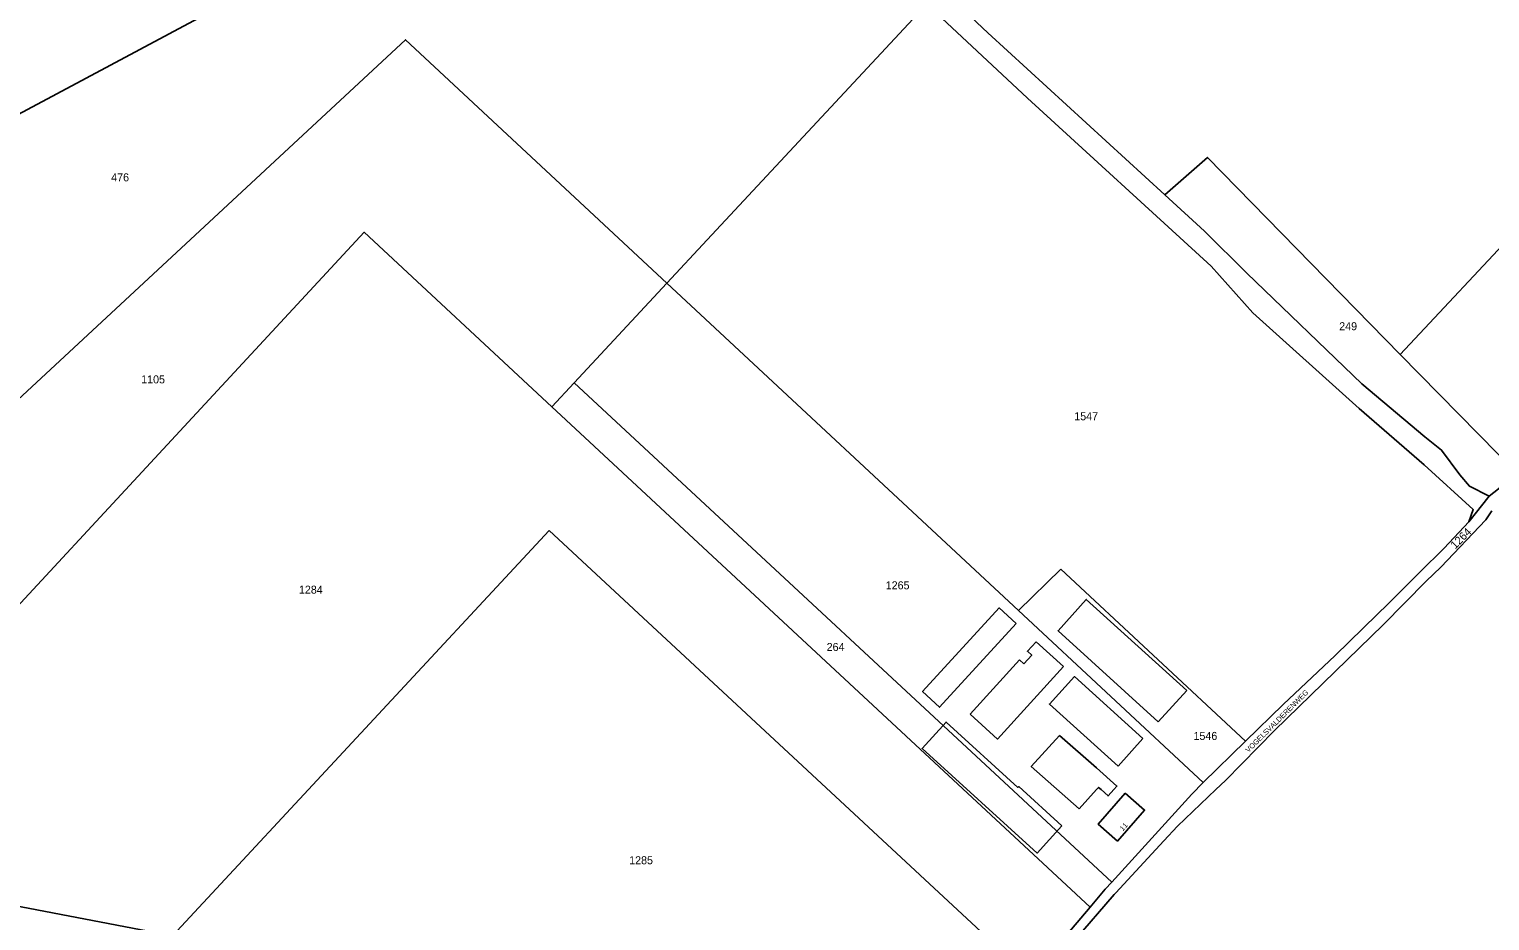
# Model space of a CAD drawing. Extents: x 191922 to 199923, y 328959 to 333350.
# Drawn here: x 194421.9 to 194914.7, y 329455.8 to 329756.5 of the extents above; entities that cross this region are included whole.
import ezdxf

# ---------------------------------------------------------------- set-up
doc = ezdxf.new("R2010")
doc.units = 0
for name, color, linetype in [('enkelbestemming', 7, 'Continuous'), ('Kader', 7, 'Continuous'), ('Level 14', 7, 'Continuous'), ('Level 6', 7, 'Continuous'), ('maatvoering - maximum aantal wooneenheden', 7, 'Continuous'), ('Maatvoering_symbolen', 7, 'Continuous'), ('recreatiewoning', 7, 'Continuous')]:
    doc.layers.add(name, color=color, linetype=linetype)

msp = doc.modelspace()

# ---------------------------------------------------------------- linework, layer by layer
at = {"layer": 'Kader'}
for p, q in [((194913.34, 329590.96), (194915.3, 329593.98)), ((194898.19, 329574.98), (194913.34, 329590.96)), ((194862.45, 329539.82), (194878.66, 329555.62)), ((194842.07, 329519.95), (194862.45, 329539.82)), ((194825.44, 329503.03), (194842.07, 329519.95)), ((194804.73, 329482.71), (194809.3, 329487.62)), ((194774.58, 329449.12), (194787.91, 329464.57))]:
    msp.add_line(p, q, dxfattribs=at)
for points in [[(194878.66, 329555.62), (194893.15, 329570.32), (194898.19, 329574.98)], [(194809.3, 329487.62), (194822.27, 329500), (194825.44, 329503.03)], [(194787.91, 329464.57), (194788.45, 329465.2), (194804.73, 329482.71)]]:
    msp.add_lwpolyline(points, dxfattribs=at)
at = {"layer": 'Level 6'}
for p, q in [((194884.46, 329646.8), (194978.99, 329747.92)), ((194605.69, 329637.16), (194637.01, 329670.79)), ((194637.01, 329670.79), (194755.64, 329560.37)), ((194884.46, 329646.8), (194923.98, 329606.48)), ((194598.17, 329629.08), (194605.69, 329637.16)), ((194605.69, 329637.16), (194787.09, 329468.78)), ((194598.17, 329629.08), (194779.83, 329460.38)), ((194919.7, 329603.13), (194914.49, 329599.02)), ((194907.64, 329590.32), (194914.49, 329599.02)), ((194470.26, 329450.7), (194597.28, 329587.4)), ((194597.28, 329587.4), (194759.75, 329436.62)), ((194899.24, 329581.43), (194907.64, 329590.32)), ((194891.03, 329573.3), (194899.24, 329581.43)), ((194769.97, 329574.37), (194755.64, 329560.37)), ((194769.97, 329574.37), (194832.28, 329516.39)), ((194880.23, 329562.54), (194891.03, 329573.3)), ((194755.64, 329560.37), (194817.92, 329502.36)), ((194832.28, 329516.39), (194817.92, 329502.36)), ((194787.09, 329468.78), (194814.15, 329498.47)), ((194814.15, 329498.47), (194817.92, 329502.36)), ((194355.24, 329472.57), (194470.26, 329450.7))]:
    msp.add_line(p, q, dxfattribs=at)
for points in [[(194292.62, 329619.72), (194411.34, 329724.14), (194604.3, 329827.25), (194513.18, 329912.28)], [(194652.77, 329842.36), (194670.95, 329825.35), (194745.36, 329755.23), (194805.08, 329700.63)], [(194637.01, 329670.79), (194650.64, 329685.43), (194724.75, 329764.97)], [(194724.75, 329764.97), (194758.64, 329733.27), (194820.62, 329676.59), (194834.66, 329660.84), (194870.64, 329628.51), (194892.56, 329609.52), (194909.09, 329594.53), (194907.64, 329590.32)], [(194266.57, 329490.91), (194548.83, 329752.95), (194637.01, 329670.79)], [(194805.08, 329700.63), (194819.38, 329713.22), (194884.46, 329646.8)], [(194805.08, 329700.63), (194818.45, 329688.41), (194832.73, 329674.21), (194871.5, 329636.91), (194892.8, 329619), (194898.4, 329614.5), (194904.6, 329606.14), (194907.77, 329602.3), (194914.49, 329599.02)], [(194338.32, 329475.99), (194534.94, 329688), (194598.17, 329629.08)], [(194862.47, 329545.26), (194876.71, 329559.08), (194880.23, 329562.54)], [(194832.28, 329516.39), (194844.99, 329528.73), (194862.47, 329545.26)], [(194779.83, 329460.38), (194784.89, 329466.36), (194787.09, 329468.78)], [(194759.75, 329436.62), (194760.98, 329438.11), (194779.83, 329460.38)]]:
    msp.add_lwpolyline(points, dxfattribs=at)
at = {"layer": 'recreatiewoning'}
for p, q in [((194770.84, 329541.47), (194761.61, 329549.89)), ((194756.02, 329543.77), (194739.32, 329525.5)), ((194757.5, 329542.42), (194756.02, 329543.77)), ((194802.8, 329522.89), (194812.41, 329533.47)), ((194769.48, 329518.22), (194781.96, 329507.38)), ((194797.62, 329517.19), (194789.23, 329507.96)), ((194782.02, 329500), (194776.14, 329493.52))]:
    msp.add_line(p, q, dxfattribs=at)
for points in [[(194802.8, 329522.89), (194768.99, 329553.59), (194778.53, 329564.13), (194812.41, 329533.47)], [(194754.86, 329556.05), (194749.1, 329561.27), (194723.31, 329533.06), (194729.05, 329527.8), (194754.86, 329556.05)], [(194761.61, 329549.89), (194758.65, 329546.66), (194760.14, 329545.31), (194757.5, 329542.42)], [(194739.32, 329525.5), (194748.61, 329517.06), (194770.84, 329541.47)], [(194789.23, 329507.96), (194766.11, 329528.85), (194774.53, 329538.13), (194797.62, 329517.19)], [(194770.28, 329487.81), (194761.9, 329478.56), (194723.1, 329513.85), (194731.25, 329522.79), (194755.46, 329500.74), (194755.72, 329501.01), (194770.28, 329487.81)], [(194776.14, 329493.52), (194759.98, 329507.77), (194769.48, 329518.22)], [(194781.96, 329507.38), (194788.87, 329501.2), (194787.79, 329500)], [(194787.79, 329500), (194785.86, 329497.87), (194783.51, 329500), (194782.69, 329500.74), (194782.02, 329500)], [(194791.68, 329498.79), (194798.17, 329493.1), (194789.02, 329482.66), (194782.52, 329488.35), (194791.68, 329498.79)]]:
    msp.add_lwpolyline(points, dxfattribs=at)

# ---------------------------------------------------------------- texts
at = {"layer": 'enkelbestemming'}
for s, p in [('476', (194449.54, 329705.18)), ('249', (194863.86, 329654.95)), ('1105', (194459.65, 329637.03)), ('1547', (194774.46, 329624.58)), ('1284', (194512.88, 329566.09)), ('1265', (194710.85, 329567.56)), ('264', (194690.92, 329546.77)), ('1546', (194814.69, 329516.75)), ('1285', (194624.3, 329474.82))]:
    msp.add_text(s, height=2.7, rotation=0, dxfattribs=at).set_placement(p)
at = {"layer": 'Level 14'}
msp.add_text('1264', height=2.7, rotation=44.9593, dxfattribs=at).set_placement((194903.01, 329581))
at = {"layer": 'maatvoering - maximum aantal wooneenheden'}
msp.add_text('11', height=1.75, rotation=48.8141, dxfattribs=at).set_placement((194790.92, 329485.88))
at = {"layer": 'Maatvoering_symbolen'}
msp.add_text('VOGELSVALDERENWEG', height=1.75, rotation=44.8783, dxfattribs=at).set_placement((194833.29, 329512.35))

doc.saveas('drawing.dxf')
